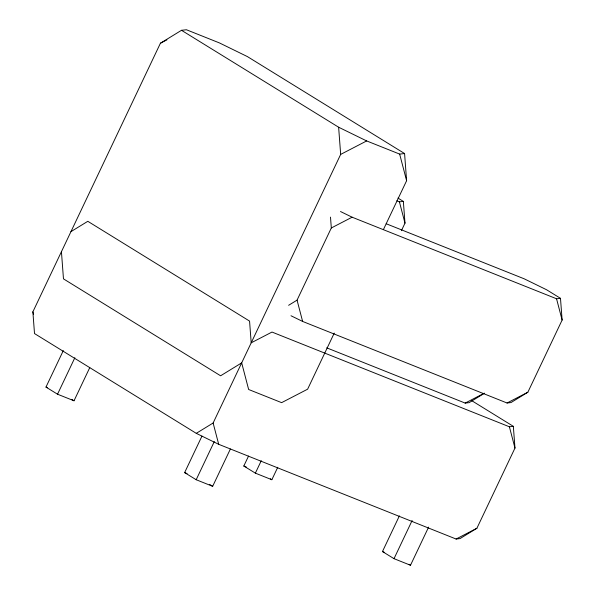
<?xml version="1.0" encoding="UTF-8"?>
<svg xmlns="http://www.w3.org/2000/svg" width="595" height="595" viewBox="0 0 595 595"><rect width="100%" height="100%" fill="white"/><g stroke="black" fill="none" stroke-linecap="round" stroke-linejoin="round"><path stroke-width="0.89" d="M471.523 400.539L513.344 426.34L514.972 448.072L476.9 528.256L460.039 538.587L456.097 539.033L218.7 444.309L196.268 433.339L34.51 333.564L32.881 311.825L160.427 43.219L181.497 30.3L186.428 29.75L219.399 42.907L247.438 56.614L404.578 153.54L406.608 180.716L383.552 229.276M89.771 367.606L74.018 400.785L57.529 394.21L45.979 387.085L63.308 350.589M57.529 394.21L74.866 357.714M230.391 448.987L212.668 486.316L196.179 479.734L184.629 472.609L201.958 436.113M196.268 433.339L213.122 423.008L340.667 154.403L338.629 127.226L181.497 30.3M196.179 479.734L214.297 441.579M288.62 305.302L297.054 300.14L331.318 227.974L330.5 217.108M277.753 467.283L271.848 479.726L255.367 473.144L243.809 466.019L248.539 456.068M255.367 473.144L261.272 460.701M334.256 333.088L307.622 389.182L281.621 402.651L248.643 389.494L241.682 362.868L220.604 375.787L63.472 278.862L61.434 251.685M401.394 230.689L404.987 223.14L403.358 201.4L397.966 198.076M428.616 527.096L410.498 565.25L394.016 558.675L382.459 551.543L399.394 515.88M394.016 558.675L412.127 520.513M290.992 315.752L302.624 321.434L507.052 403.001L510.993 402.562L527.854 392.231L562.119 320.065L560.49 298.333L546.627 289.78L524.195 278.81L386.185 223.742M70.954 231.641L87.807 221.31L249.565 321.092L251.194 342.824L271.997 332.055L509.394 426.779L513.344 426.34M483.683 393.726L469.128 402.651L465.178 403.09L326.7 347.837M160.427 43.219L166.927 39.85M340.667 154.403L366.669 140.933L399.647 154.09L404.578 153.54M331.318 227.974L352.121 217.197L556.548 298.772L560.49 298.333M465.178 403.09L484.382 393.146M507.052 403.001L527.854 392.231M456.097 539.033L476.9 528.256M396.82 200.805L399.409 201.839L403.358 201.4M45.979 387.085L47.63 387.739M243.809 466.019L246.285 467.008M184.629 472.609L187.098 473.598M382.459 551.543L384.11 552.205M338.629 127.226L366.669 140.933M340.489 211.515L352.121 217.197M270.308 478.774L271.848 479.726M408.958 564.298L410.498 565.25M71.705 399.364L74.018 400.785M209.589 484.412L212.668 486.316M556.548 298.772L562.119 320.065M509.394 426.779L514.972 448.072M399.647 154.09L406.608 180.716M399.409 201.839L404.987 223.14M297.054 300.14L302.624 321.434M213.122 423.008L218.7 444.309M32.881 311.825L33.58 314.487"/></g></svg>
